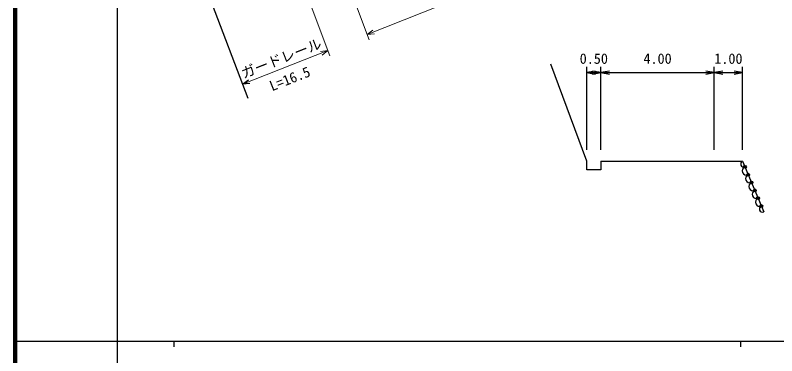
# Model space of a CAD drawing. Units: millimetres, scale not verified, with parts at other scales. Extents: x 40000 to 680000, y 20000 to 380000.
# Drawn here: x 40000 to 174394, y 202409 to 262491 of the extents above; entities that cross this region are included whole.
import ezdxf
from ezdxf.enums import TextEntityAlignment as Align

# ---------------------------------------------------------------- set-up
doc = ezdxf.new("R2010")
doc.units = ezdxf.units.MM
doc.header["$LTSCALE"] = 1000
doc.header["$PDMODE"] = 32
doc.header["$PDSIZE"] = 500
for name, color, linetype, lineweight in [('M-BGD', 7, 'Continuous', 25), ('M-STR-HTXT', 7, 'Continuous', 13), ('M-TTL', 2, 'Continuous', 140), ('M-TTL-TXT', 7, 'Continuous', 25)]:
    doc.layers.add(name, color=color, linetype=linetype, lineweight=lineweight)
doc.styles.add('ＭＳ ゴシック', font='')
doc.styles.get('ＭＳ ゴシック').set_extended_font_data('MS Gothic')

# ---------------------------------------------------------------- blocks, each defined once
blk = doc.blocks.new('open_arrow')
at = {"color": 0, "linetype": 'Continuous', "lineweight": -2}
blk.add_lwpolyline([(7.5, 1.25), (0, 0), (7.5, -1.25)], dxfattribs=at)

msp = doc.modelspace()

# ---------------------------------------------------------------- linework, layer by layer
at = {"layer": 'M-BGD'}
for p, q in [((59402, 304860), (81033, 247872)), ((140861, 236726), (134519, 253865)), ((140861, 238726), (140861, 253369)), ((143361, 238726), (143361, 253369)), ((163361, 238726), (163361, 253369)), ((168361, 238726), (168361, 253369)), ((140861, 252369), (143361, 252369)), ((143361, 252369), (163361, 252369)), ((163361, 252369), (168361, 252369)), ((80105, 250316), (81141, 251099)), ((81397, 250448), (80105, 250316)), ((140861, 235226), (140861, 236726)), ((143361, 236726), (163361, 236726)), ((143361, 236726), (143361, 235226)), ((163361, 236726), (168361, 236726)), ((168361, 236726), (172096, 227792)), ((143361, 235226), (140861, 235226))]:
    msp.add_line(p, q, dxfattribs=at)
for centre, radius in [((168567, 236233), 534), ((169062, 235048), 750), ((169641, 233664), 750), ((170219, 232280), 750), ((170798, 230897), 750), ((171376, 229513), 750), ((171881, 228306), 558)]:
    msp.add_arc(centre, radius, 112.68646, 292.68646, dxfattribs=at)
for p in [(168773, 235740), (169351, 234356), (169930, 232972), (170509, 231589), (171087, 230205), (171666, 228821)]:
    msp.add_point(p, dxfattribs=at)
at = {"layer": 'M-STR-HTXT'}
for p, q in [((102088, 259078), (171682, 286792)), ((92641, 284467), (102437, 258140)), ((85465, 282357), (95522, 255303)), ((102088, 259078), (103120, 259865)), ((103379, 259215), (102088, 259078)), ((80105, 250316), (95173, 256240)), ((93882, 256108), (95173, 256240)), ((95173, 256240), (94138, 255457))]:
    msp.add_line(p, q, dxfattribs=at)
at = {"layer": 'M-TTL'}
msp.add_line((40000, 380000), (40000, 20000), dxfattribs=at)
at = {"layer": 'M-TTL-TXT'}
for p, q in [((58000, 370000), (58000, 20000)), ((40000, 205000), (579000, 205000)), ((68000, 205000), (68000, 204000)), ((168000, 205000), (168000, 204000))]:
    msp.add_line(p, q, dxfattribs=at)

# ---------------------------------------------------------------- block references
at = {"layer": 'M-BGD', "xscale": 200, "yscale": 200}
for p in [(140861, 252369), (143361, 252369), (163361, 252369)]:
    msp.add_blockref('open_arrow', p, dxfattribs=at)
at = {"layer": 'M-BGD', "xscale": 200, "yscale": 200, "rotation": 180}
for p in [(143361, 252369), (163361, 252369), (168361, 252369)]:
    msp.add_blockref('open_arrow', p, dxfattribs=at)

# ---------------------------------------------------------------- texts
at = {"layer": 'M-BGD', "style": 'ＭＳ ゴシック'}
for s, p in [('0.50', (139611, 253369)), ('4.00', (150861, 253369)), ('1.00', (163361, 253369))]:
    msp.add_text(s, height=1833, dxfattribs=at).set_placement(p, align=Align.BOTTOM_LEFT)
at = {"layer": 'M-STR-HTXT', "style": 'ＭＳ ゴシック'}
for s, p in [('ガードレール', (80511, 250780)), ('L=16.5', (85514, 248551))]:
    msp.add_text(s, height=1833, rotation=21.494, dxfattribs=at).set_placement(p, align=Align.BOTTOM_LEFT)

doc.saveas('drawing.dxf')
